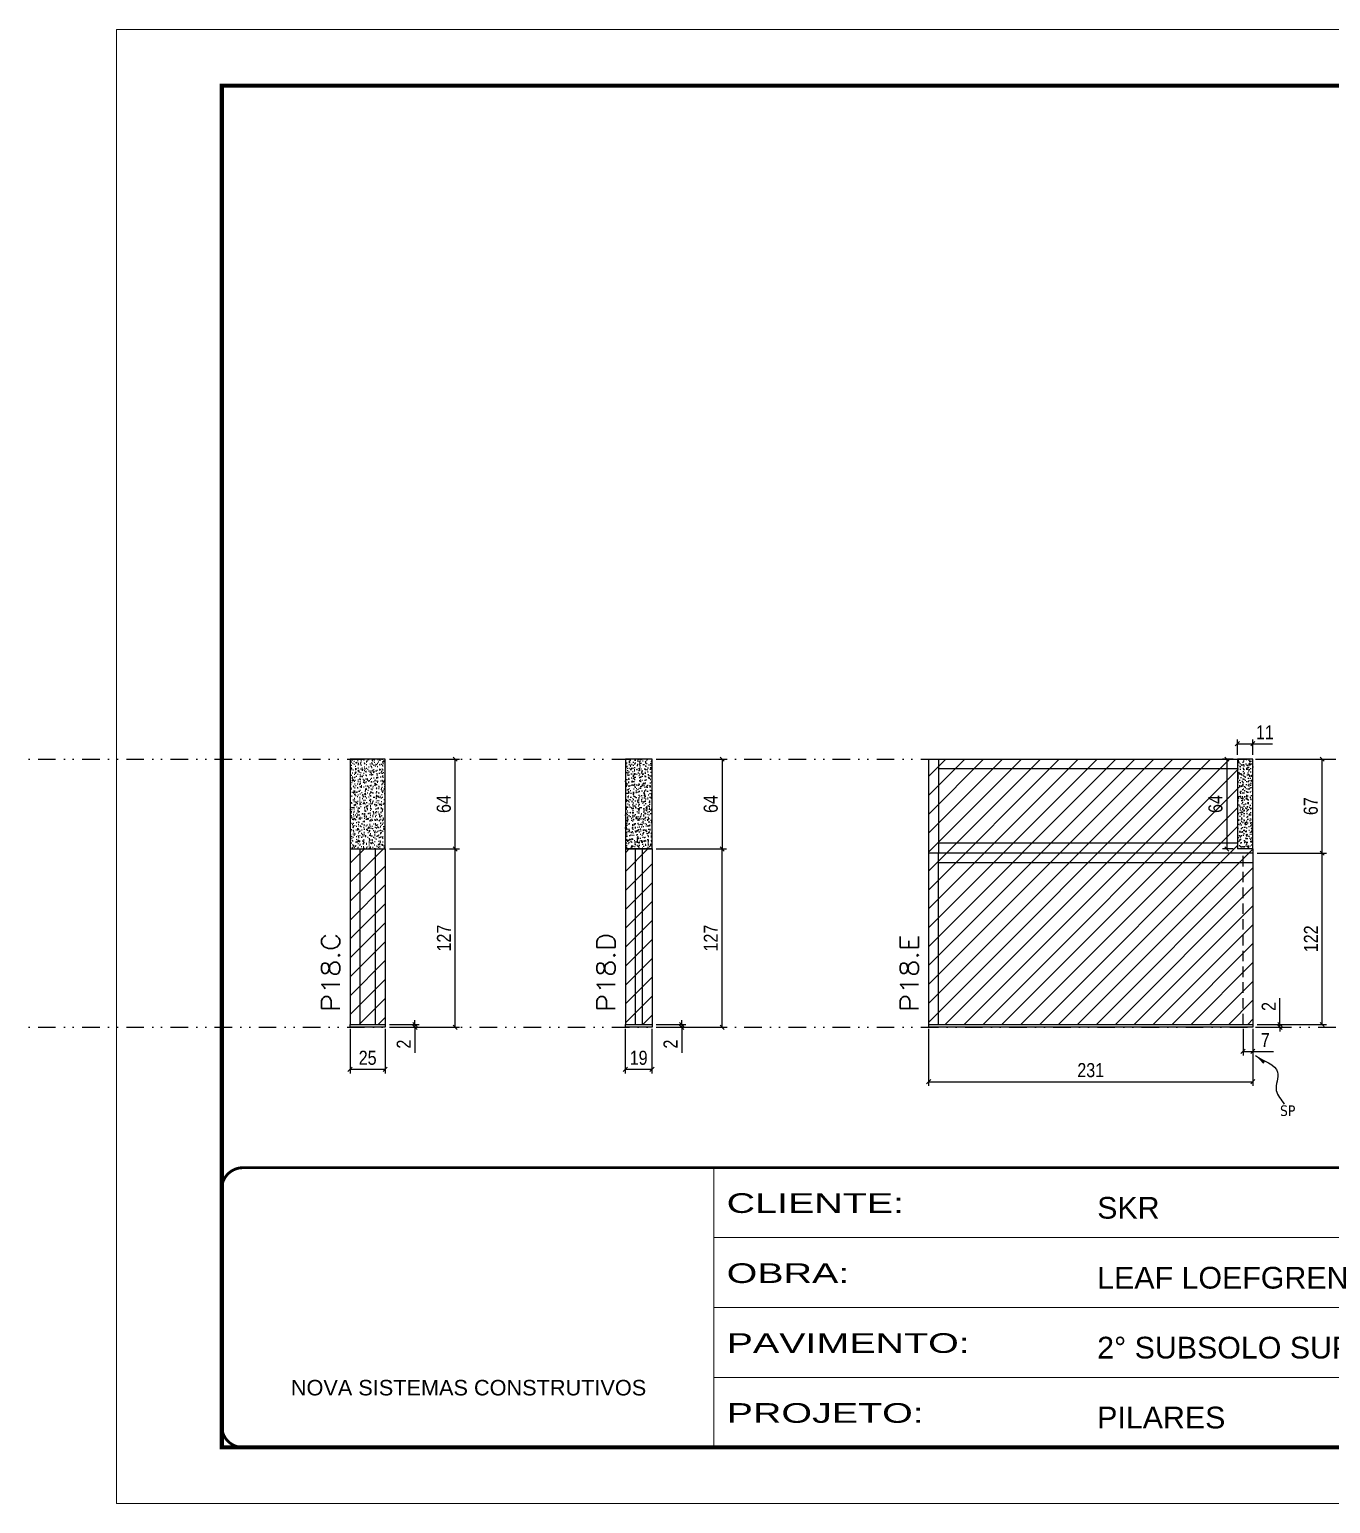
# Model space of a CAD drawing. Extents: x 13741 to 27878, y -21631 to 6985.
# Drawn here: x 15936 to 16863, y -4402 to -3352 of the extents above; entities that cross this region are included whole.
import ezdxf

# ---------------------------------------------------------------- set-up
doc = ezdxf.new("R2010")
doc.units = 0
for name, pattern in [('CONTINUO', [0]), ('DASHED', [0.75, 0.5, -0.25]), ('DIVIDE2', [0.625, 0.25, -0.125, 0, -0.125, 0, -0.125]), ('HIDDEN', [0.375, 0.25, -0.125])]:
    doc.linetypes.add(name, pattern=pattern)
for name, color, linetype in [('COTA', 241, 'Continuous'), ('Nível', 160, 'Continuous'), ('Painéis', 200, 'Continuous'), ('SARR_2.2x7', 40, 'Continuous'), ('Sarrafo de Pressão', 42, 'HIDDEN'), ('texto', 7, 'Continuous')]:
    doc.layers.add(name, color=color, linetype=linetype)
for name, color, linetype, lineweight in [('Folhas', 255, 'Continuous', 9), ('Hachura', 251, 'Continuous', 9), ('SARRAFO DE PRESSAO', 251, 'DASHED', 9), ('Texto Seção', 7, 'Continuous', 15)]:
    doc.layers.add(name, color=color, linetype=linetype, lineweight=lineweight)
doc.styles.add('ARIAL', font='arial.ttf')
doc.styles.add('COTA TECNICA', font='techl___.ttf', dxfattribs={"height": 10})
doc.styles.add('COTA TECNICA-50', font='techl___.ttf', dxfattribs={"height": 10})
doc.styles.add('REGUA-120', font='ROMANS.shx', dxfattribs={"height": 15})
doc.styles.get("Standard").update_dxf_attribs({"font": 'arial.ttf'})
doc.styles.add('Tecnologia', font='')
doc.styles.get('Tecnologia').set_extended_font_data('Forgotten Futurist')
doc.dimstyles.new('COTA PAINEL-50', dxfattribs={"dimtxt": 10, "dimasz": 3, "dimexe": 3, "dimexo": 3, "dimgap": 3, "dimtad": 1, "dimdec": 1, "dimzin": 12, "dimdsep": 46, "dimtxsty": 'COTA TECNICA-50', "dimblk1": 'OBLIQUE', "dimblk2": 'OBLIQUE', "dimsah": 1, "dimcen": 0.9, "dimclrd": 4, "dimclre": 4, "dimclrt": 240, "dimadec": 1, "dimazin": 3, "dimtfac": 1, "dimtdec": 1, "dimtmove": 0, "dimatfit": 3, "dimfxl": 1, "dimtolj": 1, "dimtzin": 12, "dimarcsym": 0})
doc.dimstyles.new('PAINEL', dxfattribs={"dimtxt": 10, "dimasz": 3, "dimexe": 3, "dimexo": 3, "dimgap": 3, "dimtad": 1, "dimdec": 1, "dimzin": 12, "dimdsep": 46, "dimtxsty": 'COTA TECNICA', "dimblk1": 'OBLIQUE', "dimblk2": 'OBLIQUE', "dimsah": 1, "dimcen": 0.9, "dimclrd": 4, "dimclre": 4, "dimclrt": 240, "dimadec": 1, "dimazin": 3, "dimtfac": 1, "dimtdec": 1, "dimtmove": 0, "dimatfit": 3, "dimfxl": 1, "dimtolj": 1, "dimtzin": 12, "dimarcsym": 0})
doc.dimstyles.get("Standard").update_dxf_attribs({"dimtxt": 0.18, "dimasz": 0.18, "dimexe": 0.18, "dimexo": 0.0625, "dimgap": 0.09, "dimtad": 0, "dimtih": 1, "dimtoh": 1, "dimdec": 4, "dimzin": 0, "dimdsep": 46, "dimtxsty": 'Standard', "dimcen": 0.09, "dimadec": 0, "dimazin": 0, "dimtfac": 1, "dimtdec": 4, "dimtofl": 0, "dimtmove": 0, "dimatfit": 3, "dimfxl": 1, "dimtolj": 1, "dimtzin": 0, "dimarcsym": 0})

# ---------------------------------------------------------------- blocks, each defined once
blk = doc.blocks.new('9999999999')
at = {"color": 30, "linetype": 'CONTINUO'}
for p, q in [((98564.6, 34230.2), (98564.6, 34429.4)), ((98564.6, 34379.6), (99584, 34379.6)), ((98564.6, 34329.8), (99488, 34329.8)), ((99584, 34329.8), (99488, 34329.8)), ((99488, 34329.8), (99488, 34230.2)), ((98564.6, 34280), (99488, 34280))]:
    blk.add_line(p, q, dxfattribs=at)
at = {"color": 30, "linetype": 'CONTINUO', "const_width": 2}
blk.add_lwpolyline([(99584, 34230.2), (99584, 34414.4, 0.414214), (99569, 34429.4), (98229, 34429.4, 0.414214), (98214, 34414.4), (98214, 34245.2, 0.414214), (98229, 34230.2), (99584, 34230.2)], format="xyb", dxfattribs=at)
at = {"layer": 'Folhas'}
blk.add_lwpolyline([(98139, 34190.2), (99624, 34190.2), (99624, 35240.2), (98139, 35240.2)], close=True, dxfattribs=at)
at = {"layer": 'Folhas', "color": 30, "const_width": 3}
blk.add_lwpolyline([(98214, 34230.2), (99584, 34230.2), (99584, 35200.2), (98214, 35200.2)], close=True, dxfattribs=at)
at = {"color": 7, "linetype": 'Continuous', "ltscale": 5, "style": 'ARIAL'}
for s, height, p in [('SKR', 15.48, (98837.7, 34393.1)), ('LEAF LOEFGREN', 15.483, (98837.7, 34343.3)), ('2° SUBSOLO SUPERIOR', 15.483, (98837.7, 34293.5)), ('NOVA SISTEMAS CONSTRUTIVOS', 11.059, (98263.2, 34267.2)), ('PILARES', 15.48, (98837.7, 34243.7))]:
    blk.add_text(s, height=height, dxfattribs=at).set_placement(p)
at = {"layer": 'Folhas', "color": 7, "style": 'Tecnologia', "width": 1.5}
for s, p in [('CLIENTE:', (98573.7, 34397.2)), ('OBRA:', (98573.7, 34347.3)), ('PAVIMENTO:', (98573.7, 34297.5)), ('PROJETO:', (98573.7, 34247.7))]:
    blk.add_text(s, height=14, dxfattribs=at).set_placement(p)
blk = doc.blocks.new('_Oblique')
at = {"color": 0, "linetype": 'ByBlock', "lineweight": -2}
blk.add_line((-0.5, -0.5), (0.5, 0.5), dxfattribs=at)
blk = doc.blocks.new('*D1761')
at = {"layer": 'COTA', "color": 4, "lineweight": -2, "transparency": 16777216}
for p, q in [((16577.1, -4064.2), (16577.1, -4105)), ((16808.1, -4064.2), (16808.1, -4105)), ((16577.1, -4102), (16808.1, -4102))]:
    blk.add_line(p, q, dxfattribs=at)
at = {"layer": 'Defpoints', "color": 0, "transparency": 16777216}
for p in [(16577.1, -4061.2), (16808.1, -4061.2), (16808.1, -4102)]:
    blk.add_point(p, dxfattribs=at)
at = {"layer": 'COTA', "color": 4, "lineweight": -2, "transparency": 16777216, "xscale": 3, "yscale": 3, "zscale": 3, "rotation": 180}
blk.add_blockref('_Oblique', (16577.1, -4102), dxfattribs=at)
at = {"layer": 'COTA', "color": 4, "lineweight": -2, "transparency": 16777216, "xscale": 3, "yscale": 3, "zscale": 3}
blk.add_blockref('_Oblique', (16808.1, -4102), dxfattribs=at)
at = {"layer": 'COTA', "color": 240, "transparency": 16777216, "insert": (16692.6, -4093.8), "char_height": 10, "attachment_point": 5, "style": 'COTA TECNICA'}
blk.add_mtext('\\A1;231', dxfattribs=at)
blk = doc.blocks.new('*D1762')
at = {"layer": 'COTA', "color": 4, "lineweight": -2, "transparency": 16777216}
for p, q in [((16801.1, -4064.2), (16801.1, -4083.4)), ((16808.1, -4066.2), (16808.1, -4083.4)), ((16801.1, -4080.4), (16808.1, -4080.4)), ((16808.1, -4080.4), (16822.9, -4080.4))]:
    blk.add_line(p, q, dxfattribs=at)
at = {"layer": 'Defpoints', "color": 0, "transparency": 16777216}
for p in [(16801.1, -4061.2), (16808.1, -4063.2), (16808.1, -4080.4)]:
    blk.add_point(p, dxfattribs=at)
at = {"layer": 'COTA', "color": 4, "lineweight": -2, "transparency": 16777216, "xscale": 3, "yscale": 3, "zscale": 3, "rotation": 180}
blk.add_blockref('_Oblique', (16801.1, -4080.4), dxfattribs=at)
at = {"layer": 'COTA', "color": 4, "lineweight": -2, "transparency": 16777216, "xscale": 3, "yscale": 3, "zscale": 3}
blk.add_blockref('_Oblique', (16808.1, -4080.4), dxfattribs=at)
at = {"layer": 'COTA', "color": 240, "transparency": 16777216, "insert": (16817, -4072.3), "char_height": 10, "attachment_point": 5, "style": 'COTA TECNICA-50'}
blk.add_mtext('\\A1;7', dxfattribs=at)
blk = doc.blocks.new('*D1763')
at = {"layer": 'COTA', "color": 4, "lineweight": -2, "transparency": 16777216}
for p, q in [((16827.4, -4061.2), (16827.4, -4042.4)), ((16811.1, -4061.2), (16830.4, -4061.2)), ((16811.1, -4063.2), (16830.4, -4063.2)), ((16827.4, -4063.2), (16827.4, -4061.2)), ((16827.4, -4063.2), (16827.4, -4066.2))]:
    blk.add_line(p, q, dxfattribs=at)
at = {"layer": 'Defpoints', "color": 0, "transparency": 16777216}
for p in [(16808.1, -4061.2), (16808.1, -4063.2), (16827.4, -4063.2)]:
    blk.add_point(p, dxfattribs=at)
at = {"layer": 'COTA', "color": 4, "lineweight": -2, "transparency": 16777216, "xscale": 3, "yscale": 3, "zscale": 3}
for p, rotation in [((16827.4, -4061.2), 270), ((16827.4, -4063.2), 90)]:
    blk.add_blockref('_Oblique', p, dxfattribs=dict(at, rotation=rotation))
at = {"layer": 'COTA', "color": 240, "transparency": 16777216, "insert": (16819.4, -4048.4), "char_height": 10, "attachment_point": 5, "rotation": 90, "style": 'COTA TECNICA-50'}
blk.add_mtext('\\A1;2', dxfattribs=at)
blk = doc.blocks.new('*D1764')
at = {"layer": 'COTA', "color": 4, "lineweight": -2, "transparency": 16777216}
for p, q in [((16811.1, -3872.2), (16860.5, -3872.2)), ((16857.5, -3939.2), (16857.5, -3872.2)), ((16811.1, -3939.2), (16860.5, -3939.2))]:
    blk.add_line(p, q, dxfattribs=at)
at = {"layer": 'Defpoints', "color": 0, "transparency": 16777216}
for p in [(16808.1, -3872.2), (16857.5, -3872.2), (16808.1, -3939.2)]:
    blk.add_point(p, dxfattribs=at)
at = {"layer": 'COTA', "color": 4, "lineweight": -2, "transparency": 16777216, "xscale": 3, "yscale": 3, "zscale": 3}
for p, rotation in [((16857.5, -3872.2), 90), ((16857.5, -3939.2), 270)]:
    blk.add_blockref('_Oblique', p, dxfattribs=dict(at, rotation=rotation))
at = {"layer": 'COTA', "color": 240, "transparency": 16777216, "insert": (16849.4, -3905.7), "char_height": 10, "attachment_point": 5, "rotation": 90, "style": 'COTA TECNICA-50'}
blk.add_mtext('\\A1;67', dxfattribs=at)
blk = doc.blocks.new('*D1765')
at = {"layer": 'COTA', "color": 4, "lineweight": -2, "transparency": 16777216}
for p, q in [((16811.1, -3939.2), (16860.5, -3939.2)), ((16857.5, -4061.2), (16857.5, -3939.2)), ((16811.1, -4061.2), (16860.5, -4061.2))]:
    blk.add_line(p, q, dxfattribs=at)
at = {"layer": 'Defpoints', "color": 0, "transparency": 16777216}
for p in [(16808.1, -3939.2), (16857.5, -3939.2), (16808.1, -4061.2)]:
    blk.add_point(p, dxfattribs=at)
at = {"layer": 'COTA', "color": 4, "lineweight": -2, "transparency": 16777216, "xscale": 3, "yscale": 3, "zscale": 3}
for p, rotation in [((16857.5, -3939.2), 90), ((16857.5, -4061.2), 270)]:
    blk.add_blockref('_Oblique', p, dxfattribs=dict(at, rotation=rotation))
at = {"layer": 'COTA', "color": 240, "transparency": 16777216, "insert": (16849.5, -4000.2), "char_height": 10, "attachment_point": 5, "rotation": 90, "style": 'COTA TECNICA'}
blk.add_mtext('\\A1;122', dxfattribs=at)
blk = doc.blocks.new('*D1750')
at = {"layer": 'COTA', "color": 4, "lineweight": -2, "transparency": 16777216}
for p, q in [((16361, -4064.2), (16361, -4096.1)), ((16380, -4064.2), (16380, -4096.1)), ((16361, -4093.1), (16380, -4093.1))]:
    blk.add_line(p, q, dxfattribs=at)
at = {"layer": 'Defpoints', "color": 0, "transparency": 16777216}
for p in [(16361, -4061.2), (16380, -4061.2), (16380, -4093.1)]:
    blk.add_point(p, dxfattribs=at)
at = {"layer": 'COTA', "color": 4, "lineweight": -2, "transparency": 16777216, "xscale": 3, "yscale": 3, "zscale": 3, "rotation": 180}
blk.add_blockref('_Oblique', (16361, -4093.1), dxfattribs=at)
at = {"layer": 'COTA', "color": 4, "lineweight": -2, "transparency": 16777216, "xscale": 3, "yscale": 3, "zscale": 3}
blk.add_blockref('_Oblique', (16380, -4093.1), dxfattribs=at)
at = {"layer": 'COTA', "color": 240, "transparency": 16777216, "insert": (16370.5, -4085), "char_height": 10, "attachment_point": 5, "style": 'COTA TECNICA'}
blk.add_mtext('\\A1;19', dxfattribs=at)
blk = doc.blocks.new('*D1751')
at = {"layer": 'COTA', "color": 4, "lineweight": -2, "transparency": 16777216}
for p, q in [((16383, -4061.2), (16404.2, -4061.2)), ((16383, -4063.2), (16404.2, -4063.2)), ((16401.2, -4061.2), (16401.2, -4058.2)), ((16401.2, -4061.2), (16401.2, -4063.2)), ((16401.2, -4063.2), (16401.2, -4081.3))]:
    blk.add_line(p, q, dxfattribs=at)
at = {"layer": 'Defpoints', "color": 0, "transparency": 16777216}
for p in [(16380, -4061.2), (16380, -4063.2), (16401.2, -4061.2)]:
    blk.add_point(p, dxfattribs=at)
at = {"layer": 'COTA', "color": 4, "lineweight": -2, "transparency": 16777216, "xscale": 3, "yscale": 3, "zscale": 3}
for p, rotation in [((16401.2, -4061.2), 270), ((16401.2, -4063.2), 90)]:
    blk.add_blockref('_Oblique', p, dxfattribs=dict(at, rotation=rotation))
at = {"layer": 'COTA', "color": 240, "transparency": 16777216, "insert": (16393.2, -4075.2), "char_height": 10, "attachment_point": 5, "rotation": 90, "style": 'COTA TECNICA-50'}
blk.add_mtext('\\A1;2', dxfattribs=at)
blk = doc.blocks.new('*D1766')
at = {"layer": 'COTA', "color": 4, "linetype": 'ByBlock', "lineweight": -2, "transparency": 16777216}
for p, q in [((16383, -3872.2), (16433, -3872.2)), ((16430, -3872.2), (16430, -3936.2)), ((16383, -3936.2), (16433, -3936.2))]:
    blk.add_line(p, q, dxfattribs=at)
at = {"layer": 'Defpoints', "color": 0, "linetype": 'ByBlock', "transparency": 16777216}
for p in [(16380, -3872.2), (16380, -3936.2), (16430, -3936.2)]:
    blk.add_point(p, dxfattribs=at)
at = {"layer": 'COTA', "color": 4, "linetype": 'ByBlock', "lineweight": -2, "transparency": 16777216, "xscale": 3, "yscale": 3, "zscale": 3}
for p, rotation in [((16430, -3872.2), 90), ((16430, -3936.2), 270)]:
    blk.add_blockref('_Oblique', p, dxfattribs=dict(at, rotation=rotation))
at = {"layer": 'COTA', "color": 240, "linetype": 'ByBlock', "transparency": 16777216, "insert": (16421.9, -3904.2), "char_height": 10, "attachment_point": 5, "rotation": 90, "style": 'COTA TECNICA'}
blk.add_mtext('\\A1;64', dxfattribs=at)
blk = doc.blocks.new('*D1752')
at = {"layer": 'COTA', "color": 4, "lineweight": -2, "transparency": 16777216}
for p, q in [((16383, -3936.2), (16433, -3936.2)), ((16430, -4063.2), (16430, -3936.2)), ((16383, -4063.2), (16433, -4063.2))]:
    blk.add_line(p, q, dxfattribs=at)
at = {"layer": 'Defpoints', "color": 0, "transparency": 16777216}
for p in [(16380, -3936.2), (16430, -3936.2), (16380, -4063.2)]:
    blk.add_point(p, dxfattribs=at)
at = {"layer": 'COTA', "color": 4, "lineweight": -2, "transparency": 16777216, "xscale": 3, "yscale": 3, "zscale": 3}
for p, rotation in [((16430, -3936.2), 90), ((16430, -4063.2), 270)]:
    blk.add_blockref('_Oblique', p, dxfattribs=dict(at, rotation=rotation))
at = {"layer": 'COTA', "color": 240, "transparency": 16777216, "insert": (16421.9, -3999.7), "char_height": 10, "attachment_point": 5, "rotation": 90, "style": 'COTA TECNICA-50'}
blk.add_mtext('\\A1;127', dxfattribs=at)
blk = doc.blocks.new('*D1753')
at = {"layer": 'COTA', "color": 4, "lineweight": -2, "transparency": 16777216}
for p, q in [((16164.9, -4064.2), (16164.9, -4096.1)), ((16189.9, -4064.2), (16189.9, -4096.1)), ((16164.9, -4093.1), (16189.9, -4093.1))]:
    blk.add_line(p, q, dxfattribs=at)
at = {"layer": 'Defpoints', "color": 0, "transparency": 16777216}
for p in [(16164.9, -4061.2), (16189.9, -4061.2), (16189.9, -4093.1)]:
    blk.add_point(p, dxfattribs=at)
at = {"layer": 'COTA', "color": 4, "lineweight": -2, "transparency": 16777216, "xscale": 3, "yscale": 3, "zscale": 3, "rotation": 180}
blk.add_blockref('_Oblique', (16164.9, -4093.1), dxfattribs=at)
at = {"layer": 'COTA', "color": 4, "lineweight": -2, "transparency": 16777216, "xscale": 3, "yscale": 3, "zscale": 3}
blk.add_blockref('_Oblique', (16189.9, -4093.1), dxfattribs=at)
at = {"layer": 'COTA', "color": 240, "transparency": 16777216, "insert": (16177.4, -4085), "char_height": 10, "attachment_point": 5, "style": 'COTA TECNICA'}
blk.add_mtext('\\A1;25', dxfattribs=at)
blk = doc.blocks.new('*D1754')
at = {"layer": 'COTA', "color": 4, "lineweight": -2, "transparency": 16777216}
for p, q in [((16192.9, -4061.2), (16214.1, -4061.2)), ((16192.9, -4063.2), (16214.1, -4063.2)), ((16211.1, -4061.2), (16211.1, -4058.2)), ((16211.1, -4061.2), (16211.1, -4063.2)), ((16211.1, -4063.2), (16211.1, -4081.3))]:
    blk.add_line(p, q, dxfattribs=at)
at = {"layer": 'Defpoints', "color": 0, "transparency": 16777216}
for p in [(16189.9, -4061.2), (16189.9, -4063.2), (16211.1, -4061.2)]:
    blk.add_point(p, dxfattribs=at)
at = {"layer": 'COTA', "color": 4, "lineweight": -2, "transparency": 16777216, "xscale": 3, "yscale": 3, "zscale": 3}
for p, rotation in [((16211.1, -4061.2), 270), ((16211.1, -4063.2), 90)]:
    blk.add_blockref('_Oblique', p, dxfattribs=dict(at, rotation=rotation))
at = {"layer": 'COTA', "color": 240, "transparency": 16777216, "insert": (16203.1, -4075.2), "char_height": 10, "attachment_point": 5, "rotation": 90, "style": 'COTA TECNICA-50'}
blk.add_mtext('\\A1;2', dxfattribs=at)
blk = doc.blocks.new('*D1755')
at = {"layer": 'COTA', "color": 4, "lineweight": -2, "transparency": 16777216}
for p, q in [((16192.9, -3936.2), (16242.8, -3936.2)), ((16239.8, -4063.2), (16239.8, -3936.2)), ((16192.9, -4063.2), (16242.8, -4063.2))]:
    blk.add_line(p, q, dxfattribs=at)
at = {"layer": 'Defpoints', "color": 0, "transparency": 16777216}
for p in [(16189.9, -3936.2), (16239.8, -3936.2), (16189.9, -4063.2)]:
    blk.add_point(p, dxfattribs=at)
at = {"layer": 'COTA', "color": 4, "lineweight": -2, "transparency": 16777216, "xscale": 3, "yscale": 3, "zscale": 3}
for p, rotation in [((16239.8, -3936.2), 90), ((16239.8, -4063.2), 270)]:
    blk.add_blockref('_Oblique', p, dxfattribs=dict(at, rotation=rotation))
at = {"layer": 'COTA', "color": 240, "transparency": 16777216, "insert": (16231.8, -3999.7), "char_height": 10, "attachment_point": 5, "rotation": 90, "style": 'COTA TECNICA-50'}
blk.add_mtext('\\A1;127', dxfattribs=at)
blk = doc.blocks.new('*D1767')
at = {"layer": 'COTA', "color": 4, "lineweight": -2, "transparency": 16777216}
for p, q in [((16192.9, -3872.2), (16242.8, -3872.2)), ((16239.8, -3936.2), (16239.8, -3872.2)), ((16192.9, -3936.2), (16242.8, -3936.2))]:
    blk.add_line(p, q, dxfattribs=at)
at = {"layer": 'Defpoints', "color": 0, "transparency": 16777216}
for p in [(16189.9, -3872.2), (16239.8, -3872.2), (16189.9, -3936.2)]:
    blk.add_point(p, dxfattribs=at)
at = {"layer": 'COTA', "color": 4, "lineweight": -2, "transparency": 16777216, "xscale": 3, "yscale": 3, "zscale": 3}
for p, rotation in [((16239.8, -3872.2), 90), ((16239.8, -3936.2), 270)]:
    blk.add_blockref('_Oblique', p, dxfattribs=dict(at, rotation=rotation))
at = {"layer": 'COTA', "color": 240, "transparency": 16777216, "insert": (16231.7, -3904.2), "char_height": 10, "attachment_point": 5, "rotation": 90, "style": 'COTA TECNICA'}
blk.add_mtext('\\A1;64', dxfattribs=at)
blk = doc.blocks.new('*D1791')
at = {"layer": 'COTA', "color": 4, "lineweight": -2, "transparency": 16777216}
for p, q in [((16794.1, -3872.2), (16786.6, -3872.2)), ((16789.6, -3872.2), (16789.6, -3936.2)), ((16794.1, -3936.2), (16786.6, -3936.2))]:
    blk.add_line(p, q, dxfattribs=at)
at = {"layer": 'Defpoints', "color": 0, "transparency": 16777216}
for p in [(16797.1, -3872.2), (16789.6, -3936.2), (16797.1, -3936.2)]:
    blk.add_point(p, dxfattribs=at)
at = {"layer": 'COTA', "color": 4, "lineweight": -2, "transparency": 16777216, "xscale": 3, "yscale": 3, "zscale": 3}
for p, rotation in [((16789.6, -3872.2), 90), ((16789.6, -3936.2), 270)]:
    blk.add_blockref('_Oblique', p, dxfattribs=dict(at, rotation=rotation))
at = {"layer": 'COTA', "color": 240, "transparency": 16777216, "insert": (16781.5, -3904.2), "char_height": 10, "attachment_point": 5, "rotation": 90, "style": 'COTA TECNICA'}
blk.add_mtext('\\A1;64', dxfattribs=at)
blk = doc.blocks.new('*D1792')
at = {"layer": 'COTA', "color": 4, "lineweight": -2, "transparency": 16777216}
for p, q in [((16797.1, -3869.2), (16797.1, -3858.2)), ((16797.1, -3861.2), (16808.1, -3861.2)), ((16808.1, -3869.2), (16808.1, -3858.2)), ((16808.1, -3861.2), (16822.2, -3861.2))]:
    blk.add_line(p, q, dxfattribs=at)
at = {"layer": 'Defpoints', "color": 0, "transparency": 16777216}
for p in [(16808.1, -3861.2), (16797.1, -3872.2), (16808.1, -3872.2)]:
    blk.add_point(p, dxfattribs=at)
at = {"layer": 'COTA', "color": 4, "lineweight": -2, "transparency": 16777216, "xscale": 3, "yscale": 3, "zscale": 3, "rotation": 180}
blk.add_blockref('_Oblique', (16797.1, -3861.2), dxfattribs=at)
at = {"layer": 'COTA', "color": 4, "lineweight": -2, "transparency": 16777216, "xscale": 3, "yscale": 3, "zscale": 3}
blk.add_blockref('_Oblique', (16808.1, -3861.2), dxfattribs=at)
at = {"layer": 'COTA', "color": 240, "transparency": 16777216, "insert": (16816.7, -3853.1), "char_height": 10, "attachment_point": 5, "style": 'COTA TECNICA'}
blk.add_mtext('\\A1;11', dxfattribs=at)

msp = doc.modelspace()

# ---------------------------------------------------------------- hatches: boundary and pattern name
at = {"layer": 'COTA'}
h = msp.add_hatch(dxfattribs=at)
h.set_pattern_fill('AR-CONC', color=256, scale=0.03)
h.set_pattern_definition([(50, (1585, -50), (5.4655401, -0.4781726), [0.5715, -6.2865]), (355, (1585, -50), (-1.0573026, 5.7317054), [0.4572, -5.0292175]), (100.451445, (1585.4555, -50.04), (4.4082374, 5.2535326), [0.4857003, -5.3427073]), (46.1842, (1585, -48.476), (8.1323712, -1.2612698), [0.85725, -9.42975]), (96.63556, (1585.678, -48.581), (7.122124, 7.4227837), [0.7285507, -8.0140682]), (351.18415, (1585, -48.476), (7.122124, 7.4227837), [0.685799, -7.543792]), (21, (1585.762, -48.857), (4.5484317, -3.067956), [0.5715, -6.2865]), (326, (1585.762, -48.857), (1.8540609, 5.525639), [0.4572, -5.0292]), (71.451445, (1586.141, -49.1127), (6.4024926, 2.457683), [0.4857003, -5.3426981]), (37.5, (1585, -50), (0.0926581, 2.53665117), [0, -4.96824, 0, -5.1054, 0, -5.04825]), (7.5, (1585, -50), (2.00458988, 3.00541724), [0, -2.91084, 0, -4.85394, 0, -1.92405]), (327.5, (1583.3007, -50), (4.06771786, -0.17186232), [0, -1.905, 0, -5.9436, 0, -7.8867]), (317.5, (1582.5387, -50), (4.4438754, 0.7627947), [0, -2.4765, 0, -3.94716, 0, -5.6007])])
h.paths.add_polyline_path([(16189.86, -3872.17), (16164.86, -3872.17), (16164.86, -3936.17), (16189.86, -3936.17)])
h = msp.add_hatch(dxfattribs=at)
h.set_pattern_fill('AR-CONC', color=256, scale=0.03)
h.set_pattern_definition([(50, (678.1687, -8185.0258), (5.4655401, -0.4781726), [0.5715, -6.2865]), (355, (678.1687, -8185.026), (-1.0573026, 5.7317054), [0.4572, -5.0292175]), (100.451445, (678.624, -8185.0656), (4.4082374, 5.2535326), [0.4857003, -5.3427073]), (46.1842, (678.169, -8183.502), (8.1323712, -1.2612698), [0.85725, -9.42975]), (96.63556, (678.846, -8183.607), (7.122124, 7.4227837), [0.7285507, -8.0140682]), (351.18415, (678.169, -8183.502), (7.122124, 7.4227837), [0.685799, -7.543792]), (21, (678.9307, -8183.8828), (4.5484317, -3.067956), [0.5715, -6.2865]), (326, (678.9307, -8183.883), (1.8540609, 5.525639), [0.4572, -5.0292]), (71.451445, (679.3097, -8184.1384), (6.4024926, 2.457683), [0.4857003, -5.3426981]), (37.5, (678.1687, -8185.0258), (0.0926581, 2.53665117), [0, -4.96824, 0, -5.1054, 0, -5.04825]), (7.5, (678.1687, -8185.0258), (2.00458988, 3.00541724), [0, -2.91084, 0, -4.85394, 0, -1.92405]), (327.5, (676.4694, -8185.0258), (4.06771786, -0.17186232), [0, -1.905, 0, -5.9436, 0, -7.8867]), (317.5, (675.7074, -8185.0258), (4.44387544, 0.7627947), [0, -2.4765, 0, -3.94716, 0, -5.6007])])
h.paths.add_polyline_path([(16380.03, -3872.17), (16361.03, -3872.17), (16361.03, -3936.19), (16380.03, -3936.19)])
h = msp.add_hatch(dxfattribs=at)
h.set_pattern_fill('AR-CONC', color=256, scale=0.03)
h.paths.add_polyline_path([(16797.15, -3936.17), (16808.15, -3936.17), (16808.15, -3872.17), (16797.15, -3872.17)])
at = {"layer": 'Hachura', "linetype": 'ByBlock'}
h = msp.add_hatch(dxfattribs=at)
h.set_pattern_fill('ANSI31', color=256, scale=3)
h.paths.add_polyline_path([(16189.86, -3936.17), (16164.86, -3936.17), (16164.86, -4061.17), (16189.86, -4061.17)])
h.paths.add_polyline_path([(16361.03, -4061.17), (16380.03, -4061.17), (16380.03, -3936.19), (16361.03, -3936.19)])
h.paths.add_polyline_path([(16808.15, -3939.17), (16808.15, -3936.17), (16797.15, -3936.17), (16797.15, -3872.17), (16577.15, -3872.17), (16577.15, -3939.17)])
h.paths.add_polyline_path([(16808.15, -4061.17), (16808.15, -3939.17), (16577.15, -3939.17), (16577.15, -4061.17)])
h.paths.add_polyline_path([(17025.88, -4061.17), (17147.88, -4061.17), (17147.88, -3939.17), (17084.88, -3939.17), (17084.88, -3951.17), (17057.88, -3951.17), (17057.88, -3939.17), (17025.88, -3939.17)])
h.paths.add_polyline_path([(17292.88, -4061.17), (17292.88, -3951.17), (17252.88, -3951.17), (17252.88, -3939.17), (17147.88, -3939.17), (17147.88, -4061.17)])
h.paths.add_polyline_path([(17147.88, -3887.17), (17147.88, -3939.17), (17252.88, -3939.17), (17252.88, -3887.17)])
h.paths.add_polyline_path([(17084.88, -3887.17), (17084.88, -3939.17), (17147.88, -3939.17), (17147.88, -3887.17)])
h.paths.add_polyline_path([(17147.88, -3887.17), (17147.88, -3872.17), (17036.88, -3872.17), (17036.88, -3887.17)])
h.paths.add_polyline_path([(17147.88, -3872.17), (17147.88, -3887.17), (17292.88, -3887.17), (17292.88, -3872.17)])
h.paths.add_polyline_path([(17057.88, -3887.17), (17036.88, -3887.17), (17036.88, -3936.17), (17025.88, -3936.17), (17025.88, -3939.17), (17057.88, -3939.17)])

# ---------------------------------------------------------------- linework, layer by layer
at = {"layer": 'COTA'}
for p, q in [((16808.15, -3872.17), (16797.15, -3872.17)), ((16808.15, -3936.17), (16808.15, -3872.17))]:
    msp.add_line(p, q, dxfattribs=at)
msp.add_lwpolyline([(16164.86, -3936.17), (16189.86, -3936.17), (16189.86, -3872.17), (16164.86, -3872.17)], close=True, dxfattribs=at)
at = {"layer": 'COTA', "linetype": 'ByBlock'}
msp.add_lwpolyline([(16361.03, -3936.19), (16380.03, -3936.19), (16380.03, -3872.17), (16361.03, -3872.17)], close=True, dxfattribs=at)
at = {"layer": 'Nível', "color": 4, "linetype": 'DIVIDE2', "ltscale": 50}
for p, q in [((13741.09, -3872.17), (21531.15, -3872.17)), ((13741.09, -4063.17), (21531.15, -4063.17))]:
    msp.add_line(p, q, dxfattribs=at)
at = {"layer": 'Painéis'}
for p, q in [((16577.15, -4061.17), (16577.15, -3872.17)), ((16577.15, -3872.17), (16797.15, -3872.17)), ((16797.15, -3872.17), (16797.15, -3936.17)), ((16164.86, -3936.17), (16164.86, -4061.17)), ((16164.86, -3936.17), (16189.86, -3936.17)), ((16189.86, -3936.17), (16189.86, -4061.17)), ((16361.03, -3936.19), (16361.03, -4061.17)), ((16361.03, -3936.19), (16380.03, -3936.19)), ((16380.03, -3936.19), (16361.03, -3936.19)), ((16380.03, -3936.19), (16380.03, -4061.17)), ((16808.15, -3936.17), (16797.15, -3936.17)), ((16808.15, -3936.17), (16808.15, -4061.17)), ((16808.15, -3939.17), (16577.15, -3939.17)), ((16164.86, -4061.17), (16189.86, -4061.17)), ((16164.86, -4061.17), (16189.86, -4061.17)), ((16164.86, -4063.17), (16164.86, -4061.17)), ((16189.86, -4063.17), (16164.86, -4063.17)), ((16189.86, -4061.17), (16189.86, -4063.17)), ((16361.03, -4061.17), (16380.03, -4061.17)), ((16361.03, -4061.17), (16380.03, -4061.17)), ((16361.03, -4063.17), (16361.03, -4061.17)), ((16380.03, -4063.17), (16361.03, -4063.17)), ((16380.03, -4061.17), (16380.03, -4063.17))]:
    msp.add_line(p, q, dxfattribs=at)
msp.add_lwpolyline([(16577.15, -4061.17), (16808.15, -4061.17), (16808.15, -4063.17), (16577.15, -4063.17)], close=True, dxfattribs=at)
at = {"layer": 'SARR_2.2x7'}
for p, q in [((16584.15, -3872.17), (16584.15, -3939.17)), ((16797.15, -3879.17), (16584.15, -3879.17)), ((16171.86, -3936.17), (16171.86, -4061.17)), ((16182.86, -3936.17), (16182.86, -4061.17)), ((16368.03, -3936.19), (16368.03, -4061.17)), ((16373.03, -3936.19), (16373.03, -4061.17)), ((16797.15, -3932.17), (16584.15, -3932.17)), ((16584.15, -4061.17), (16584.15, -3939.17)), ((16808.15, -3946.17), (16584.15, -3946.17))]:
    msp.add_line(p, q, dxfattribs=at)
at = {"layer": 'Sarrafo de Pressão', "ltscale": 30}
msp.add_line((16801.15, -4061.17), (16801.15, -3939.17), dxfattribs=at)

# ---------------------------------------------------------------- block references
at = {"layer": 'SARRAFO DE PRESSAO', "color": 6, "linetype": 'ByBlock'}
msp.add_blockref('9999999999', (-82140.51, -38592.65), dxfattribs=at)

# ---------------------------------------------------------------- texts
at = {"layer": 'texto', "color": 0, "insert": (16832.92, -4122.66), "char_height": 7.5, "attachment_point": 5}
msp.add_mtext('{\\fTahoma|b0|i0|c0|p34;\\C4;SP}', dxfattribs=at)
at = {"layer": 'Texto Seção', "style": 'REGUA-120', "width": 1.1}
for s, p in [('P18.C', (16157.61, -4052.4)), ('P18.D', (16353.78, -4052.4)), ('P18.E', (16569.9, -4052.4))]:
    msp.add_text(s, height=13, rotation=90, dxfattribs=at).set_placement(p)

# ---------------------------------------------------------------- dimensions: what is measured, and where the dimension line sits
at = {"layer": 'COTA'}
for base, p1, p2, dimstyle, picture, middle in [((16808.15, -3861.17), (16797.15, -3872.17), (16808.15, -3872.17), 'PAINEL', '*D1792', (16816.69, -3853.12)), ((16808.15, -4080.41), (16801.15, -4061.17), (16808.15, -4063.17), 'COTA PAINEL-50', '*D1762', (16817.01, -4072.33))]:
    dim = msp.add_linear_dim(base=base, p1=p1, p2=p2, dimstyle=dimstyle, dxfattribs=at)
    dim.commit()
    dim.dimension.update_dxf_attribs({"geometry": picture, "text_midpoint": middle})
for base, p1, p2, dimstyle, picture, middle in [((16239.85, -3872.17), (16189.86, -3936.17), (16189.86, -3872.17), 'PAINEL', '*D1767', (16231.74, -3904.17)), ((16789.59, -3936.17), (16797.15, -3872.17), (16797.15, -3936.17), 'PAINEL', '*D1791', (16781.48, -3904.17)), ((16857.51, -3872.17), (16808.15, -3939.17), (16808.15, -3872.17), 'COTA PAINEL-50', '*D1764', (16849.41, -3905.67)), ((16239.85, -3936.17), (16189.86, -4063.17), (16189.86, -3936.17), 'COTA PAINEL-50', '*D1755', (16231.77, -3999.67)), ((16430.02, -3936.19), (16380.03, -4063.17), (16380.03, -3936.19), 'COTA PAINEL-50', '*D1752', (16421.95, -3999.68)), ((16857.51, -3939.17), (16808.15, -4061.17), (16808.15, -3939.17), 'PAINEL', '*D1765', (16849.46, -4000.17))]:
    dim = msp.add_linear_dim(base=base, p1=p1, p2=p2, angle=90, dimstyle=dimstyle, dxfattribs=at)
    dim.commit()
    dim.dimension.update_dxf_attribs({"geometry": picture, "text_midpoint": middle})
at = {"layer": 'COTA', "linetype": 'ByBlock'}
dim = msp.add_linear_dim(base=(16430.02, -3936.19), p1=(16380.03, -3872.17), p2=(16380.03, -3936.19), angle=90, dimstyle='PAINEL', dxfattribs=at)
dim.commit()
dim.dimension.update_dxf_attribs({"geometry": '*D1766', "text_midpoint": (16421.92, -3904.18)})
at = {"layer": 'COTA'}
for base, p1, p2, picture, middle in [((16827.41, -4063.17), (16808.15, -4061.17), (16808.15, -4063.17), '*D1763', (16827.41, -4048.42)), ((16211.05, -4061.17), (16189.86, -4063.17), (16189.86, -4061.17), '*D1754', (16211.05, -4075.22)), ((16401.23, -4061.17), (16380.03, -4063.17), (16380.03, -4061.17), '*D1751', (16401.23, -4075.22))]:
    dim = msp.add_linear_dim(base=base, p1=p1, p2=p2, angle=90, dimstyle='COTA PAINEL-50', dxfattribs=at)
    dim.commit()
    dim.dimension.update_dxf_attribs({"geometry": picture, "text_midpoint": middle, "dimtype": 160})
for base, p1, p2, picture, middle in [((16189.86, -4093.06), (16164.86, -4061.17), (16189.86, -4061.17), '*D1753', (16177.36, -4084.95)), ((16380.03, -4093.06), (16361.03, -4061.17), (16380.03, -4061.17), '*D1750', (16370.53, -4084.97)), ((16808.15, -4101.99), (16577.15, -4061.17), (16808.15, -4061.17), '*D1761', (16692.65, -4093.77))]:
    dim = msp.add_linear_dim(base=base, p1=p1, p2=p2, dimstyle='PAINEL', override={"dimarcsym": 2}, dxfattribs=at)
    dim.commit()
    dim.dimension.update_dxf_attribs({"geometry": picture, "text_midpoint": middle})

# ---------------------------------------------------------------- leaders
at = {"layer": 'COTA', "path_type": 1}
msp.add_leader([(16809.98, -4083.35), (16825.76, -4095.18), (16824.84, -4108.19), (16830.39, -4117.97)], dimstyle='Standard', override={"dimasz": 8}, dxfattribs=at)

doc.saveas('drawing.dxf')
